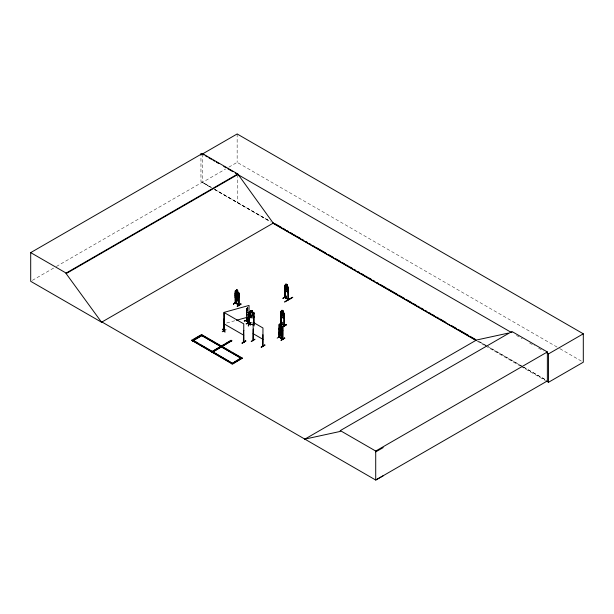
<?xml version="1.0" encoding="UTF-8"?>
<svg xmlns="http://www.w3.org/2000/svg" width="614" height="614" viewBox="0 0 614 614"><rect width="100%" height="100%" fill="white"/><g stroke="black" fill="none" stroke-linecap="round" stroke-linejoin="round"><path stroke-width="0.46" stroke-dasharray="3.07 2.3" d="M254.104 324.906L254.15 324.53M253.989 326.502L254.856 323.524M247.941 310.331L247.626 311.098L247.112 309.057L247.503 311.229M246.989 308.451L246.843 316.149M246.651 308.504L247.327 308.942M32.358 280.36L55.559 266.96M56.388 266.484L202.344 182.212L211.408 187.447M202.344 154.053L202.344 182.45L225.553 169.057M228.861 167.138L237.15 162.357L559.224 348.307M226.65 323.018L234.709 320.777M247.856 308.405L247.25 307.476L247.849 308.412L247.833 312.887M246.628 308.451L246.674 315.895M247.926 308.389L247.242 307.476L247.902 308.405C248.601 312.802 245.301 304.974 247.833 309.817M247.012 309.487L246.674 309.272L247.012 316.118M246.874 313.861L246.682 312.188L246.82 313.877C246.406 309.433 246.682 315.957 248.279 316.033L246.836 313.854M211.285 187.516L200.955 181.575L200.955 156.232M214.593 189.419L269.086 220.756L214.708 189.35M487.232 346.204L478.152 340.977L487.209 346.212M522.737 366.619L488.061 346.672L522.644 366.673M523.558 367.088L545.854 379.912M560.06 348.783L583.3 362.206M516.458 335.405L522.207 338.721M529.598 342.988L534.533 345.836M538.639 348.207L543.567 351.054M523.466 367.141L545.716 379.989M202.344 182.45L211.408 187.684M214.708 189.588L271.012 222.091M477.047 341.046L484.523 345.367M485.359 345.843L520.25 365.99M521.079 366.474L545.171 380.381M246.943 308.458L246.705 312.211M247.373 307.944L247.734 308.965L247.373 308.405M247.273 309.418L247.849 310.277L247.265 309.418L247.265 312.027M254.05 324.484L254.119 325.044M247.304 307.468L247.265 308.949M237.779 174.506L237.779 202.904M237.15 133.959L237.15 162.357M247.273 313.148L246.958 311.567L247.265 313.148"/><path stroke-width="0.92" d="M223.834 330.585L224.356 330.439M248.355 316.502L248.325 323.171C249.292 322.081 248.263 325.274 248.478 322.941L246.674 320.216M248.992 323.309L248.478 323.355L248.877 323.179M246.674 316.847L246.628 320.638L248.332 322.803M247.02 320.838L246.866 320.186M244.295 321.053L248.34 320.14M249.491 313.232L249.031 313.194L249.491 313.232L249.507 324.622M249.161 322.956L248.271 325.95L249.138 322.979M248.524 325.919L249.407 322.772M248.985 324.146C249.23 324.476 249.453 323.824 253.574 324.883M224.547 319.526L224.087 319.403L224.547 319.526L224.409 330.984L223.964 312.403L249.031 305.434L249.031 324.553L249.576 324.499L249.008 324.438M253.574 324.591L249.545 324.307L253.551 324.691M253.605 313.631L254.096 313.577L253.605 313.631L253.605 323.102M249.031 312.342L248.532 312.365L250.796 312.042L250.75 310.607L252.431 310.776L252.369 312.25L253.214 312.802L253.214 315.412L252.369 316.44L250.796 316.279L249.952 315.082L249.952 312.472L250.75 312.004M249.054 316.118L249.568 317.568L253.544 317.922L254.119 316.594M252.431 310.776L250.735 310.638L250.788 317.691M252.423 312.211L254.112 312.871L254.066 323.148M283.998 318.466L284.451 317.292L283.998 318.466L281.151 316.824L280.782 315.212M280.844 327.17L281.926 326.548L281.143 327.722L281.903 329.825L280.897 327.884L280.222 328.858L279.807 328.59L280.629 327.431L279.861 325.405L280.874 327.247M282.578 335.106L282.156 336.311L282.617 335.137L282.647 327.016L281.496 325.819M235.2 293.561L235.622 292.348L238.531 293.952L238.877 295.58M282.693 330.309L282.31 328.713L279.362 327.132L279.27 334.699L282.194 336.288L279.339 334.645L278.971 333.087M282.24 331.867L282.647 330.746M282.686 330.716L282.263 331.928L279.362 330.324L279.025 328.697L279.401 330.301M222.468 329.342C227.771 334.576 223.788 331.222 222.728 329.043M253.49 317.906L254.066 316.578M282.916 298.396L286.608 296.109M278.948 324.591L282.67 322.281M222.245 331.721L225.944 329.634M233.412 304.037L237.004 301.865M277.183 338.114L280.798 335.942M235.669 302.733L235.185 302.633L235.599 302.863M235.692 297.498L235.484 303.255L235.738 302.771M238.777 304.429L238.838 304.697M279.47 337.247L278.956 337.14L282.686 339.189M279.508 336.863L279.263 336.917M282.463 338.483L282.854 338.721L279.378 337.063L282.547 338.506L282.724 339.212L282.686 326.993L279.378 324.691L278.986 324.975L279.002 337.163M224.463 330.562L223.91 330.677L223.88 319.211L224.302 319.088L224.34 330.954C225.085 330.478 223.197 329.879 224.348 330.155M243.935 341.645L243.382 341.514L243.888 342.036M285.257 297.153L284.881 296.953M284.719 297.445L288.373 299.555L288.373 287.36L287.16 286.193L287.728 287.03L287.728 289.639L287.122 290.407L285.994 289.754L285.387 288.288L285.994 284.075L287.206 284.773L287.16 286.193L287.206 284.773M288.058 299.394L288.204 298.849L288.549 299.486L288.166 291.711M281.296 323.363L280.759 323.202L281.174 323.44M284.036 325.213C274.443 319.326 292.464 330.056 280.982 323.578L280.859 311.49M237.096 293.17C237.549 291.32 239.023 292.878 237.365 293.646L238.186 295.756L237.119 293.807C236.628 295.741 235.239 294.213 236.858 293.354L236.083 291.328L237.073 293.131M236.482 291.059L236.444 289.685L235.868 293.883L236.482 295.342L236.482 297.943L237.633 298.581L237.019 297.03C236.567 298.88 235.093 297.322 236.751 296.554L235.929 294.444L236.996 296.393C237.549 294.528 238.907 295.963 237.265 296.846L238.04 298.872L237.633 295.971L238.255 295.204L238.255 292.594L237.633 291.788L237.718 290.345L236.482 289.662L237.718 290.345M246.667 320.669L248.493 323.401M253.421 329.227L253.275 340.686L253.121 322.304L262.961 327.983L262.899 346.066M262.792 346.15L262.915 334.714M249.107 312.388L249.614 311.973L253.505 312.326L254.058 312.887M248.486 323.716L249 323.593L248.67 323.816M285.955 284.098L285.955 285.495L284.743 285.295L284.758 297.514L288.043 298.987M282.294 334.338L282.693 334.062L281.45 333.878M235.622 292.348L238.531 293.952M237.718 291.742L238.915 292.939L238.478 299.609L235.162 297.283L235.162 293.53M235.599 298.013L235.2 297.26M236.398 298.458L236.398 299.855L237.679 300.515L238.255 296.316L237.633 294.858L237.633 292.256L236.482 291.619L236.482 294.221L235.86 294.996L236.398 299.855M279.393 327.193L282.31 328.713M279.416 332.75L278.94 332.044L280.214 333.195L280.26 334.569M280.176 333.218L279.639 332.358L279.639 329.756L280.26 328.974L281.412 329.611L282.033 331.076L281.412 335.298L280.176 334.615L280.214 333.195M235.484 303.255L235.692 291.819M238.7 293.484L238.524 304.912L238.7 293.484L239.076 305.058L235.339 302.963L235.223 291.711L235.561 291.896M239.038 293.676L238.57 293.561M235.63 296.224C234.379 292.103 236.083 299.125 238.531 297.828L238.869 296.662L238.493 297.851L235.661 296.194M233.443 304.099L237.05 301.681L233.443 303.861M238.654 304.529L235.599 302.978L238.953 304.713M240.872 304.007C229.651 310.546 248.601 299.693 237.418 306.286M237.242 306.163L240.841 303.961M280.222 323.762L279.639 327.96L280.26 329.419L281.412 330.056L282.033 329.281L281.496 324.422L280.222 323.762L280.26 325.136L279.416 324.668M279.124 325.712L279.47 325.896M282.632 339.174L282.348 327.638L282.816 327.753L282.854 339.135L279.124 337.071L279.124 333.287M282.816 327.753L282.348 327.638M284.796 338.176C280.805 339.619 278.579 342.382 284.597 337.846M284.789 338.161L281.174 340.333M280.122 329.534L279.286 329.066L282.617 331.383M282.148 330.67L282.578 331.406M243.443 341.967L243.551 330.501L243.796 342.144L243.39 341.914L243.551 330.501M243.888 330.693L243.428 330.578M242.054 342.965L245.715 340.816L242.231 343.272M242.062 343.165L245.899 341.131L245.692 340.801M251.226 341.53L255.002 339.212L251.326 341.353M261.219 347.079L264.887 344.914L261.203 347.048M102.016 322.02L101.617 322.258L30.7 281.312L30.7 252.623L202.344 153.523L237.779 173.977L273.215 223.128L476.096 340.263M202.344 153.523L202.344 154.053L237.15 133.959L583.3 333.809L583.3 362.206L548.494 382.299L546.007 380.857M30.7 252.623L66.135 273.077L237.779 173.977M383.228 475.758L375.714 480.041L101.97 321.997L101.563 322.227L66.135 273.606L237.779 174.506M101.563 322.227L273.614 222.897M285.126 285.019L288.411 287.36L288.296 299.555M285.096 286.301L284.758 286.109L285.134 297.683L285.218 290.015M191.698 340.248L201.538 334.569L242.323 358.115L232.483 364.148L191.698 340.248L232.483 363.795L242.323 358.115M194.154 339.181L199.895 335.873M202.252 335.336L192.412 341.016L202.252 335.336L201.538 334.569M288.043 287.997L288.503 288.119L288.043 287.997L288.043 299.402M285.119 290.645L284.781 289.017L285.119 290.645L287.958 292.287L288.373 291.136M285.134 297.383L288.542 299.087M284.965 296.976L285.218 297.537M290.322 298.235C271.48 310.093 305.941 289.547 286.83 300.691M286.661 300.584L290.368 298.473M282.033 311.643L282.033 310.247L281.427 314.46L282.033 315.934L283.161 316.586L283.768 315.811L283.161 310.991M284.543 325.22L284.029 325.527L284.451 325.75L284.451 313.539L281.204 311.168L280.782 311.467L280.821 323.67M231.785 340.678L212.106 352.39L231.785 340.678L231.064 340.263L211.393 351.976L220.411 346.772M222.045 345.82L224.509 344.4M226.144 343.456L231.064 340.616L231.785 341.031M280.928 312.204L281.174 323.854L280.951 323.148M284.075 314.176L284.535 314.291L284.075 314.176L284.075 325.581L284.205 314.099M281.151 316.824L284.036 318.436M281.135 323.831L281.258 315.243M282.67 326.541C294.398 320.201 274.895 331.184 286.385 324.445M282.67 326.778L286.354 324.407M286.554 324.737L282.87 326.886M304.452 439.363L476.502 340.026L508.2 333.133M304.851 439.125L340.286 431.419L340.286 430.598L511.93 331.499L547.366 351.952L547.366 380.941L375.714 480.041L375.714 451.052L547.366 351.952M511.93 332.32L511.531 332.558L235.308 173.079M546.851 352.95L548.494 353.902L583.3 333.809M375.714 451.881L383.228 447.598M223.887 330.14L224.432 330.232L223.964 330.248M224.386 319.188L223.88 319.211M248.156 322.212L250.228 324.936M248.148 322.189L250.451 324.913L248.708 322.864M236.497 320.278L249.031 316.793M244.203 320.976L248.355 319.986M246.206 323.724L251.072 322.649M251.08 322.834L246.214 323.923M279.086 336.633L279.378 337.355L279.339 325.973M224.171 330.67L224.594 330.885L224.302 319.088M284.85 297.368L288.503 299.478M238.884 305.112L235.185 302.633M250.796 312.557L252.369 312.718L252.369 315.32L250.796 315.166M248.547 322.995L246.882 320.615M243.75 342.151L243.758 323.862L224.087 312.503L224.102 330.8M284.911 297.391L284.888 286.032M284.336 325.727L284.412 313.531L283.2 312.365L283.238 310.945L281.987 310.27M236.52 291.128L235.208 290.898L235.246 303.101M235.615 290.668L238.953 292.916L238.953 305.127L238.854 304.682M236.482 295.334L237.633 295.979M236.482 299.809L237.633 300.538L237.633 299.049M281.412 328.943L280.26 328.306L280.26 325.696L281.412 326.333L281.389 330.202L280.775 331.153L279.708 329.204L280.529 331.314L279.746 332.489L281.312 333.325L281.312 330.716L280.161 330.071L280.145 332.696L280.798 331.783L281.811 333.625L281.043 331.606C283.062 330.892 280.375 329.434 282.187 330.647M279.431 332.711L282.279 334.285M264.979 345.175L261.311 347.347M253.121 340.57L253.252 329.135M202.344 154.053L203.994 155.004M205.644 155.956L207.294 156.908M208.937 157.859L211.408 159.287M213.058 160.239L214.708 161.19M216.358 162.142L218.83 163.57M223.772 166.425L226.244 167.852M227.894 168.804L232.836 171.651M275.272 223.849L281.066 227.195M282.724 228.155L285.211 229.59M286.861 230.542L288.519 231.501M290.176 232.453L292.663 233.888M294.321 234.847L295.971 235.807M297.629 236.758L300.116 238.194M301.773 239.153L303.423 240.105M305.91 241.54L307.568 242.499M309.226 243.451L310.876 244.41M313.363 245.846L315.02 246.797M316.678 247.757L325.788 253.014M328.267 254.449L333.241 257.32M334.891 258.271L340.693 261.618M342.343 262.577L344.83 264.012M346.488 264.964L348.146 265.923M349.803 266.883L352.282 268.31M353.94 269.27L355.598 270.229M358.077 271.657L359.735 272.616M361.393 273.575L363.879 275.011M365.537 275.962L367.187 276.922M368.845 277.873L371.332 279.309M372.99 280.268L374.64 281.22M377.126 282.655L378.784 283.614M380.442 284.566L386.237 287.912M387.894 288.872L397.005 294.129M398.655 295.088L404.457 298.435M406.107 299.386L411.91 302.74M413.56 303.692L416.046 305.127M417.704 306.087L419.362 307.038M421.02 307.998L423.499 309.433M425.157 310.385L426.814 311.344M429.293 312.779L430.951 313.731M432.609 314.69L434.267 315.642M436.754 317.077L438.404 318.037M440.061 318.988L445.856 322.342M451.658 325.689L456.624 328.551M458.282 329.511L468.221 335.244M469.871 336.203L475.673 339.55M272.67 223.051L476.218 340.57M285.994 284.167L287.122 284.819M285.188 290.599L287.966 292.203M286.423 296.224L282.939 298.235M281.166 311.191L282.072 311.712M280.798 323.639L284.412 325.727M253.121 333.663L262.961 339.342M224.087 323.862L243.758 335.221M203.073 335.812L215.368 342.911M217.011 343.855L222.744 347.171M224.386 348.115L230.127 351.431M231.762 352.375L242.323 358.469M198.053 343.441L193.134 340.248L232.483 363.327M199.688 344.393L211.991 351.492M213.626 352.436L230.02 361.907M340.286 430.598L375.714 451.052M282.317 339.02L282.471 336.081M246.797 320.861L246.843 316.809M282.271 328.736L282.647 330.332M238.462 294.006L238.831 295.564M548.494 353.902L548.494 382.299M282.471 327.561L282.471 331.353M279.47 333.471L279.508 337.278M253.628 313.531L253.628 322.995M249.522 313.132L249.545 324.599M248.954 312.242L249.084 323.685L248.609 323.816L248.532 312.365M247.012 317.062L247.028 320.876M200.955 153.416L200.955 155.296M66.135 273.077L66.135 273.606M287.674 290.146L286.615 288.227C286.078 290.084 284.75 288.634 286.362 287.774L285.602 285.74L286.6 287.59C287.037 285.748 288.48 287.321 286.861 288.066L287.674 290.146M283.706 316.317L282.655 314.399C282.171 316.302 280.752 314.782 282.394 313.946L281.642 311.912L282.632 313.769C283.077 311.92 284.52 313.493 282.901 314.245L283.706 316.317M281.926 333.663L281.312 334.438L280.161 333.801L279.547 332.335L279.547 329.726L280.161 329.603C279.078 326.878 282.44 328.743 281.312 330.248L281.926 331.061L281.926 333.663M279.324 329.043L278.894 329.35L279.339 329.096M241.601 357.701L231.762 363.734L241.601 357.701M252.085 311.052L251.072 310.953L251.072 311.421L252.085 311.521L252.085 311.052M237.434 290.506L236.689 290.1L237.434 290.975L237.434 290.506M237.633 294.858L236.482 294.213L237.633 294.866M237.426 299.632L236.689 299.225L237.426 300.1L237.426 299.632M281.204 324.591L280.468 324.177L281.204 325.052L281.204 324.591M281.412 330.731L280.26 330.094L280.26 332.704L281.412 333.341L281.412 330.731M281.204 334.392L280.46 333.978L281.204 334.86L281.204 334.392M281.105 328.966L280.368 328.559L281.105 329.434L281.105 328.966M286.922 284.934L286.193 284.512L286.922 285.403L286.922 284.934M287.122 286.684L285.994 286.032L285.994 288.641L287.122 289.294L287.122 286.684M282.962 311.106L282.233 310.692L282.962 311.574L282.962 311.106M283.161 312.856L282.033 312.204L282.033 314.813L283.161 315.466L283.161 312.856M240.888 358.115L201.538 335.397L240.888 358.115"/></g></svg>
